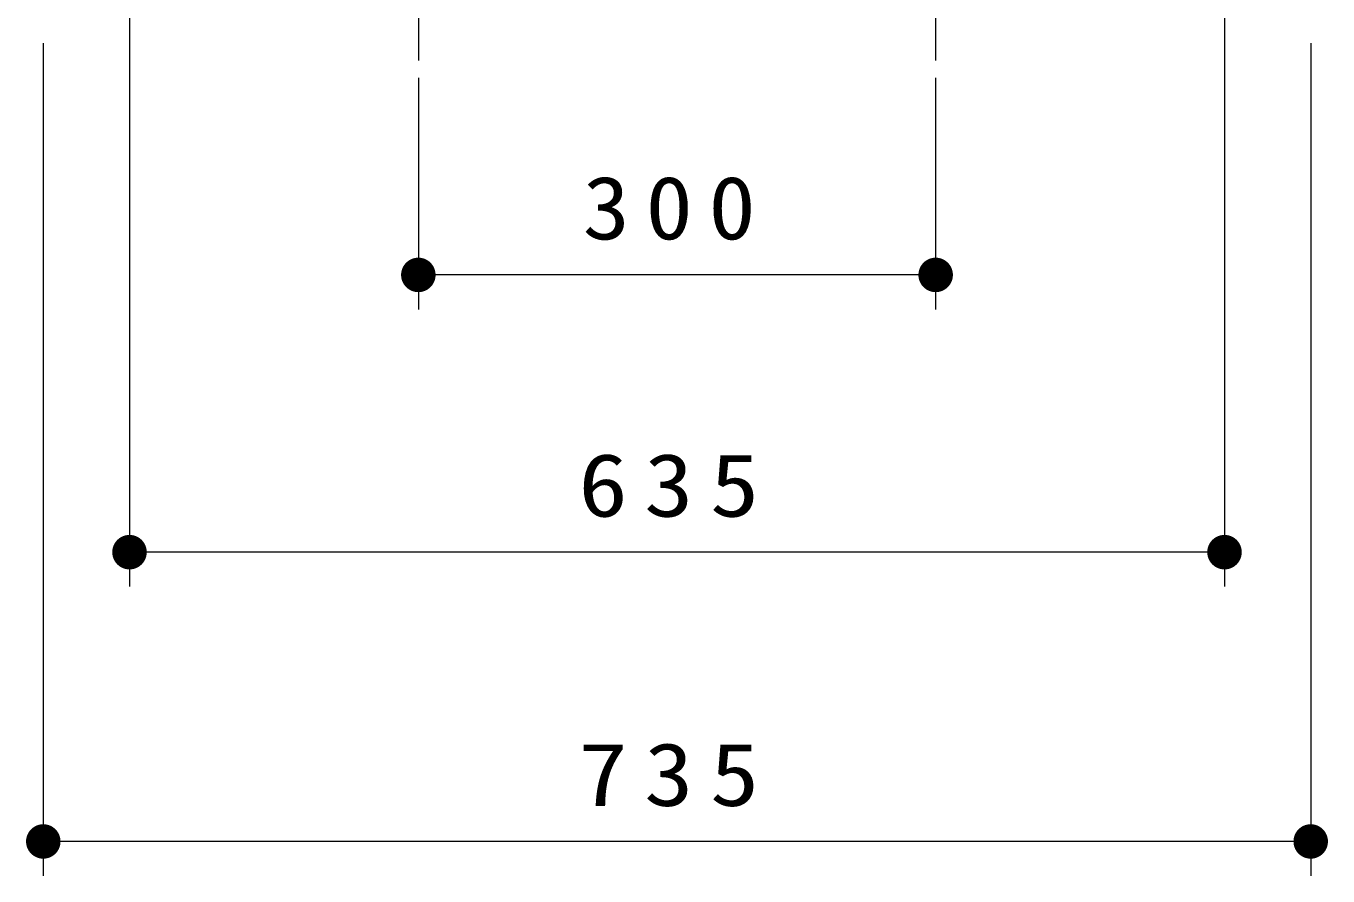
# Model space of a CAD drawing. Units: millimetres on the paper, scale 1:20. Extents: x -365 to 12, y -38 to 257.
# Drawn here: x -126.06 to -88.31, y 61.95 to 86.59 of the extents above; entities that cross this region are included whole.
import ezdxf

# ---------------------------------------------------------------- set-up
doc = ezdxf.new("R2010")
doc.units = ezdxf.units.MM
doc.linetypes.add('USER2', pattern=[6, 3, -1, 1, -1])
doc.layers.add('LY_1', color=7, linetype='Continuous', lineweight=25)
doc.styles.add('ＭＳ ゴシック', font='')
doc.styles.get('ＭＳ ゴシック').set_extended_font_data('MS Gothic')

# ---------------------------------------------------------------- blocks, each defined once
blk = doc.blocks.new('filled_dot')
at = {"color": 0, "linetype": 'Continuous', "lineweight": -2, "const_width": 1.25}
blk.add_lwpolyline([(-0.625, 0, 1), (0.625, 0, 1)], format="xyb", close=True, dxfattribs=at)

msp = doc.modelspace()

# ---------------------------------------------------------------- linework, layer by layer
at = {"layer": 'LY_1', "linetype": 'USER2', "lineweight": 13}
for p, q in [((-114.683, 106.361), (-114.683, 85.586)), ((-99.683, 104.861), (-99.683, 85.586))]:
    msp.add_line(p, q, dxfattribs=at)
at = {"layer": 'LY_1', "lineweight": 13}
for p, q in [((-123.058, 91.086), (-123.058, 70.335)), ((-91.308, 91.086), (-91.308, 70.335)), ((-125.558, 86.086), (-125.558, 61.949)), ((-88.808, 86.086), (-88.808, 61.949)), ((-114.683, 85.086), (-114.683, 78.372)), ((-99.683, 85.086), (-99.683, 78.372)), ((-99.683, 79.372), (-114.683, 79.372)), ((-91.308, 71.335), (-123.058, 71.335)), ((-88.808, 62.949), (-125.558, 62.949))]:
    msp.add_line(p, q, dxfattribs=at)

# ---------------------------------------------------------------- block references
at = {"layer": 'LY_1', "lineweight": 13, "xscale": 0.4, "yscale": 0.4}
for p in [(-114.683, 79.372), (-123.058, 71.335), (-125.558, 62.949)]:
    msp.add_blockref('filled_dot', p, dxfattribs=at)
at = {"layer": 'LY_1', "lineweight": 13, "xscale": 0.4, "yscale": 0.4, "rotation": 180}
for p in [(-99.683, 79.372), (-91.308, 71.335), (-88.808, 62.949)]:
    msp.add_blockref('filled_dot', p, dxfattribs=at)

# ---------------------------------------------------------------- texts
at = {"layer": 'LY_1', "char_height": 1.833, "attachment_point": 8, "style": 'ＭＳ ゴシック'}
for s, insert in [('\\T1.33;\\W1.1;300', (-107.183, 80.372)), ('\\T1.33;\\W1.15;635', (-107.183, 72.335)), ('\\T1.33;\\W1.15;735', (-107.183, 63.949))]:
    msp.add_mtext(s, dxfattribs=dict(at, insert=insert))

doc.saveas('drawing.dxf')
